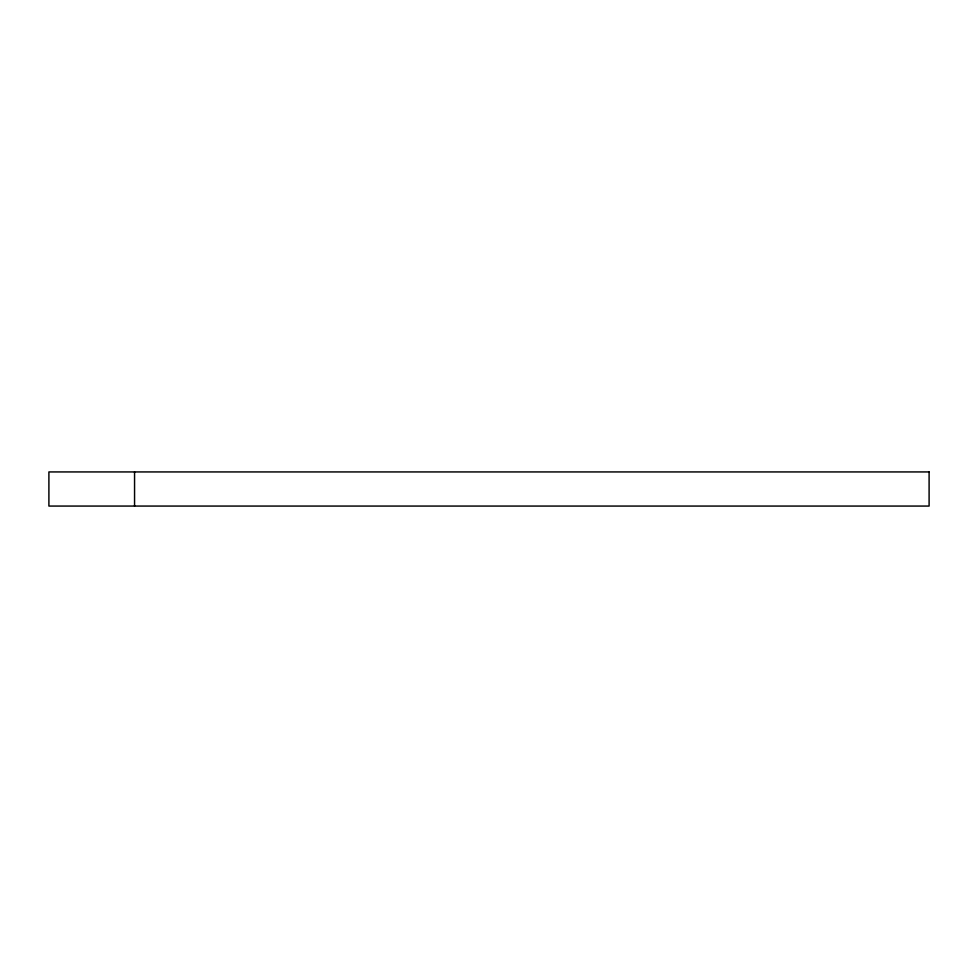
<?xml version="1.0" encoding="UTF-8"?>
<svg xmlns="http://www.w3.org/2000/svg" width="978" height="978" viewBox="0 0 978 978"><rect width="100%" height="100%" fill="white"/><g stroke="black" fill="none" stroke-linecap="round" stroke-linejoin="round"><path stroke-width="1.47" d="M134.561 471.934L134.561 506.066M929.1 471.934L48.9 471.934L48.9 506.066L929.1 506.066L929.1 471.934"/></g></svg>
